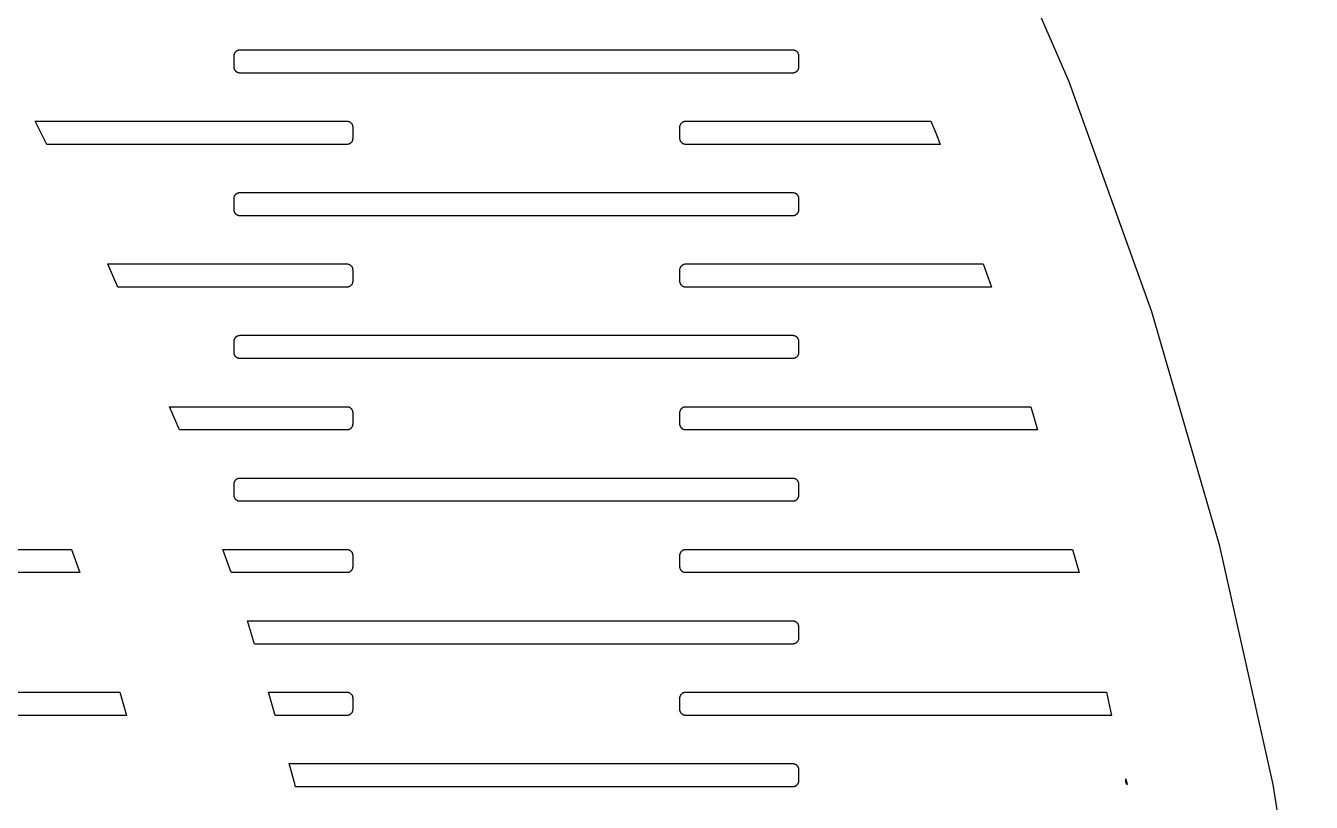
# Model space of a CAD drawing. Header units: metres. Extents: x -218 to 218, y -218 to 218.
# Drawn here: x 144 to 216.1, y 39.8 to 83.3 of the extents above; entities that cross this region are included whole.
import ezdxf

# ---------------------------------------------------------------- set-up
doc = ezdxf.new("R2010")
doc.units = ezdxf.units.M

msp = doc.modelspace()

# ---------------------------------------------------------------- linework, layer by layer
for p, q in [((202.503, 80.1765), (197.069, 92.7335)), ((155.678, 81.6732), (155.68, 81.6935)), ((155.678, 81.6528), (155.678, 81.6732)), ((155.678, 81.0028), (155.678, 81.6528)), ((155.68, 81.6935), (155.684, 81.7137)), ((155.684, 81.7137), (155.688, 81.7336)), ((155.688, 81.7336), (155.694, 81.7532)), ((155.694, 81.7532), (155.701, 81.7724)), ((155.701, 81.7724), (155.709, 81.7912)), ((155.709, 81.7912), (155.718, 81.8094)), ((155.718, 81.8094), (155.728, 81.8269)), ((155.728, 81.8269), (155.74, 81.8438)), ((155.74, 81.8438), (155.752, 81.86)), ((155.752, 81.86), (155.766, 81.8753)), ((155.766, 81.8753), (155.78, 81.8897)), ((155.78, 81.8897), (155.796, 81.9032)), ((155.796, 81.9032), (155.812, 81.9157)), ((155.812, 81.9157), (155.829, 81.9272)), ((155.829, 81.9272), (155.846, 81.9376)), ((155.846, 81.9376), (155.864, 81.9469)), ((155.864, 81.9469), (155.883, 81.955)), ((155.883, 81.955), (155.902, 81.9619)), ((155.902, 81.9619), (155.922, 81.9676)), ((155.922, 81.9676), (155.942, 81.972)), ((155.942, 81.972), (155.962, 81.9752)), ((155.962, 81.9752), (155.982, 81.9772)), ((155.982, 81.9772), (156.003, 81.9778)), ((156.003, 81.9778), (187.003, 81.9778)), ((187.003, 81.9778), (187.023, 81.9772)), ((187.023, 81.9772), (187.044, 81.9752)), ((187.044, 81.9752), (187.064, 81.972)), ((187.064, 81.972), (187.084, 81.9676)), ((187.084, 81.9676), (187.103, 81.9619)), ((187.103, 81.9619), (187.122, 81.955)), ((187.122, 81.955), (187.141, 81.9469)), ((187.141, 81.9469), (187.159, 81.9376)), ((187.159, 81.9376), (187.177, 81.9272)), ((187.177, 81.9272), (187.194, 81.9157)), ((187.194, 81.9157), (187.21, 81.9032)), ((187.21, 81.9032), (187.225, 81.8897)), ((187.225, 81.8897), (187.24, 81.8753)), ((187.24, 81.8753), (187.253, 81.86)), ((187.253, 81.86), (187.266, 81.8438)), ((187.266, 81.8438), (187.277, 81.8269)), ((187.277, 81.8269), (187.288, 81.8094)), ((187.288, 81.8094), (187.297, 81.7912)), ((187.297, 81.7912), (187.305, 81.7724)), ((187.305, 81.7724), (187.312, 81.7532)), ((187.312, 81.7532), (187.318, 81.7336)), ((187.318, 81.7336), (187.322, 81.7137)), ((187.322, 81.7137), (187.325, 81.6935)), ((187.325, 81.6935), (187.327, 81.6732)), ((187.327, 81.6732), (187.328, 81.6528)), ((187.328, 81.6528), (187.328, 81.0028)), ((155.678, 80.9824), (155.678, 81.0028)), ((155.68, 80.9621), (155.678, 80.9824)), ((155.684, 80.9419), (155.68, 80.9621)), ((155.688, 80.922), (155.684, 80.9419)), ((155.694, 80.9024), (155.688, 80.922)), ((155.701, 80.8831), (155.694, 80.9024)), ((155.709, 80.8644), (155.701, 80.8831)), ((155.718, 80.8462), (155.709, 80.8644)), ((155.728, 80.8287), (155.718, 80.8462)), ((155.74, 80.8118), (155.728, 80.8287)), ((155.752, 80.7956), (155.74, 80.8118)), ((155.766, 80.7803), (155.752, 80.7956)), ((155.78, 80.7659), (155.766, 80.7803)), ((155.796, 80.7524), (155.78, 80.7659)), ((155.812, 80.7399), (155.796, 80.7524)), ((155.829, 80.7284), (155.812, 80.7399)), ((187.194, 80.7399), (187.177, 80.7284)), ((187.21, 80.7524), (187.194, 80.7399)), ((187.225, 80.7659), (187.21, 80.7524)), ((187.24, 80.7803), (187.225, 80.7659)), ((187.253, 80.7956), (187.24, 80.7803)), ((187.266, 80.8118), (187.253, 80.7956)), ((187.277, 80.8287), (187.266, 80.8118)), ((187.288, 80.8462), (187.277, 80.8287)), ((187.297, 80.8644), (187.288, 80.8462)), ((187.305, 80.8831), (187.297, 80.8644)), ((187.312, 80.9024), (187.305, 80.8831)), ((187.318, 80.922), (187.312, 80.9024)), ((187.322, 80.9419), (187.318, 80.922)), ((187.325, 80.9621), (187.322, 80.9419)), ((187.327, 80.9824), (187.325, 80.9621)), ((187.328, 81.0028), (187.327, 80.9824)), ((155.846, 80.718), (155.829, 80.7284)), ((155.864, 80.7087), (155.846, 80.718)), ((155.883, 80.7006), (155.864, 80.7087)), ((155.902, 80.6937), (155.883, 80.7006)), ((155.922, 80.688), (155.902, 80.6937)), ((155.942, 80.6835), (155.922, 80.688)), ((155.962, 80.6804), (155.942, 80.6835)), ((155.982, 80.6784), (155.962, 80.6804)), ((156.003, 80.6778), (155.982, 80.6784)), ((187.003, 80.6778), (156.003, 80.6778)), ((187.023, 80.6784), (187.003, 80.6778)), ((187.044, 80.6804), (187.023, 80.6784)), ((187.064, 80.6835), (187.044, 80.6804)), ((187.084, 80.688), (187.064, 80.6835)), ((187.103, 80.6937), (187.084, 80.688)), ((187.122, 80.7006), (187.103, 80.6937)), ((187.141, 80.7087), (187.122, 80.7006)), ((187.159, 80.718), (187.141, 80.7087)), ((187.177, 80.7284), (187.159, 80.718)), ((207.137, 67.303), (202.503, 80.1765)), ((145.179, 76.6778), (144.517, 77.9778)), ((144.517, 77.9778), (162.003, 77.9778)), ((162.003, 77.9778), (162.023, 77.9772)), ((162.023, 77.9772), (162.044, 77.9752)), ((162.044, 77.9752), (162.064, 77.972)), ((162.064, 77.972), (162.084, 77.9676)), ((162.084, 77.9676), (162.103, 77.9619)), ((162.103, 77.9619), (162.122, 77.955)), ((162.122, 77.955), (162.141, 77.9469)), ((162.141, 77.9469), (162.159, 77.9376)), ((162.159, 77.9376), (162.177, 77.9272)), ((162.177, 77.9272), (162.194, 77.9157)), ((162.194, 77.9157), (162.21, 77.9032)), ((162.21, 77.9032), (162.225, 77.8897)), ((162.225, 77.8897), (162.24, 77.8753)), ((162.24, 77.8753), (162.253, 77.86)), ((162.253, 77.86), (162.266, 77.8438)), ((180.74, 77.8438), (180.752, 77.86)), ((180.752, 77.86), (180.766, 77.8753)), ((180.766, 77.8753), (180.78, 77.8897)), ((180.78, 77.8897), (180.796, 77.9032)), ((180.796, 77.9032), (180.812, 77.9157)), ((180.812, 77.9157), (180.829, 77.9272)), ((180.829, 77.9272), (180.846, 77.9376)), ((180.846, 77.9376), (180.864, 77.9469)), ((180.864, 77.9469), (180.883, 77.955)), ((180.883, 77.955), (180.902, 77.9619)), ((180.902, 77.9619), (180.922, 77.9676)), ((180.922, 77.9676), (180.942, 77.972)), ((180.942, 77.972), (180.962, 77.9752)), ((180.962, 77.9752), (180.982, 77.9772)), ((180.982, 77.9772), (181.003, 77.9778)), ((181.003, 77.9778), (194.742, 77.9778)), ((194.742, 77.9778), (195.064, 77.2315)), ((162.266, 77.8438), (162.277, 77.8269)), ((162.277, 77.8269), (162.288, 77.8094)), ((162.288, 77.8094), (162.297, 77.7912)), ((162.297, 77.7912), (162.305, 77.7724)), ((162.305, 77.7724), (162.312, 77.7532)), ((162.312, 77.7532), (162.318, 77.7336)), ((162.318, 77.7336), (162.322, 77.7137)), ((162.322, 77.7137), (162.325, 77.6935)), ((162.325, 77.6935), (162.327, 77.6732)), ((162.327, 77.6732), (162.328, 77.6528)), ((162.328, 77.6528), (162.328, 77.0028)), ((180.678, 77.6732), (180.68, 77.6935)), ((180.678, 77.6528), (180.678, 77.6732)), ((180.678, 77.0028), (180.678, 77.6528)), ((180.68, 77.6935), (180.684, 77.7137)), ((180.684, 77.7137), (180.688, 77.7336)), ((180.688, 77.7336), (180.694, 77.7532)), ((180.694, 77.7532), (180.701, 77.7724)), ((180.701, 77.7724), (180.709, 77.7912)), ((180.709, 77.7912), (180.718, 77.8094)), ((180.718, 77.8094), (180.728, 77.8269)), ((180.728, 77.8269), (180.74, 77.8438)), ((195.064, 77.2315), (195.264, 76.6778)), ((162.003, 76.6778), (145.179, 76.6778)), ((162.023, 76.6784), (162.003, 76.6778)), ((162.044, 76.6804), (162.023, 76.6784)), ((162.064, 76.6835), (162.044, 76.6804)), ((162.084, 76.688), (162.064, 76.6835)), ((162.103, 76.6937), (162.084, 76.688)), ((162.122, 76.7006), (162.103, 76.6937)), ((162.141, 76.7087), (162.122, 76.7006)), ((162.159, 76.718), (162.141, 76.7087)), ((162.177, 76.7284), (162.159, 76.718)), ((162.194, 76.7399), (162.177, 76.7284)), ((162.21, 76.7524), (162.194, 76.7399)), ((162.225, 76.7659), (162.21, 76.7524)), ((162.24, 76.7803), (162.225, 76.7659)), ((162.253, 76.7956), (162.24, 76.7803)), ((162.266, 76.8118), (162.253, 76.7956)), ((162.277, 76.8287), (162.266, 76.8118)), ((162.288, 76.8462), (162.277, 76.8287)), ((162.297, 76.8644), (162.288, 76.8462)), ((162.305, 76.8831), (162.297, 76.8644)), ((162.312, 76.9024), (162.305, 76.8831)), ((162.318, 76.922), (162.312, 76.9024)), ((162.322, 76.9419), (162.318, 76.922)), ((162.325, 76.9621), (162.322, 76.9419)), ((162.327, 76.9824), (162.325, 76.9621)), ((162.328, 77.0028), (162.327, 76.9824)), ((180.678, 76.9824), (180.678, 77.0028)), ((180.68, 76.9621), (180.678, 76.9824)), ((180.684, 76.9419), (180.68, 76.9621)), ((180.688, 76.922), (180.684, 76.9419)), ((180.694, 76.9024), (180.688, 76.922)), ((180.701, 76.8831), (180.694, 76.9024)), ((180.709, 76.8644), (180.701, 76.8831)), ((180.718, 76.8462), (180.709, 76.8644)), ((180.728, 76.8287), (180.718, 76.8462)), ((180.74, 76.8118), (180.728, 76.8287)), ((180.752, 76.7956), (180.74, 76.8118)), ((180.766, 76.7803), (180.752, 76.7956)), ((180.78, 76.7659), (180.766, 76.7803)), ((180.796, 76.7524), (180.78, 76.7659)), ((180.812, 76.7399), (180.796, 76.7524)), ((180.829, 76.7284), (180.812, 76.7399)), ((180.846, 76.718), (180.829, 76.7284)), ((180.864, 76.7087), (180.846, 76.718)), ((180.883, 76.7006), (180.864, 76.7087)), ((180.902, 76.6937), (180.883, 76.7006)), ((180.922, 76.688), (180.902, 76.6937)), ((180.942, 76.6835), (180.922, 76.688)), ((180.962, 76.6804), (180.942, 76.6835)), ((180.982, 76.6784), (180.962, 76.6804)), ((181.003, 76.6778), (180.982, 76.6784)), ((195.264, 76.6778), (181.003, 76.6778)), ((155.678, 73.6732), (155.68, 73.6935)), ((155.678, 73.6528), (155.678, 73.6732)), ((155.678, 73.0028), (155.678, 73.6528)), ((155.68, 73.6935), (155.684, 73.7137)), ((155.684, 73.7137), (155.688, 73.7336)), ((155.688, 73.7336), (155.694, 73.7532)), ((155.694, 73.7532), (155.701, 73.7724)), ((155.701, 73.7724), (155.709, 73.7912)), ((155.709, 73.7912), (155.718, 73.8094)), ((155.718, 73.8094), (155.728, 73.8269)), ((155.728, 73.8269), (155.74, 73.8438)), ((155.74, 73.8438), (155.752, 73.86)), ((155.752, 73.86), (155.766, 73.8753)), ((155.766, 73.8753), (155.78, 73.8897)), ((155.78, 73.8897), (155.796, 73.9032)), ((155.796, 73.9032), (155.812, 73.9157)), ((155.812, 73.9157), (155.829, 73.9272)), ((155.829, 73.9272), (155.846, 73.9376)), ((155.846, 73.9376), (155.864, 73.9469)), ((155.864, 73.9469), (155.883, 73.955)), ((155.883, 73.955), (155.902, 73.9619)), ((155.902, 73.9619), (155.922, 73.9676)), ((155.922, 73.9676), (155.942, 73.972)), ((155.942, 73.972), (155.962, 73.9752)), ((155.962, 73.9752), (155.982, 73.9772)), ((155.982, 73.9772), (156.003, 73.9778)), ((156.003, 73.9778), (187.003, 73.9778)), ((187.003, 73.9778), (187.023, 73.9772)), ((187.023, 73.9772), (187.044, 73.9752)), ((187.044, 73.9752), (187.064, 73.972)), ((187.064, 73.972), (187.084, 73.9676)), ((187.084, 73.9676), (187.103, 73.9619)), ((187.103, 73.9619), (187.122, 73.955)), ((187.122, 73.955), (187.141, 73.9469)), ((187.141, 73.9469), (187.159, 73.9376)), ((187.159, 73.9376), (187.177, 73.9272)), ((187.177, 73.9272), (187.194, 73.9157)), ((187.194, 73.9157), (187.21, 73.9032)), ((187.21, 73.9032), (187.225, 73.8897)), ((187.225, 73.8897), (187.24, 73.8753)), ((187.24, 73.8753), (187.253, 73.86)), ((187.253, 73.86), (187.266, 73.8438)), ((187.266, 73.8438), (187.277, 73.8269)), ((187.277, 73.8269), (187.288, 73.8094)), ((187.288, 73.8094), (187.297, 73.7912)), ((187.297, 73.7912), (187.305, 73.7724)), ((187.305, 73.7724), (187.312, 73.7532)), ((187.312, 73.7532), (187.318, 73.7336)), ((187.318, 73.7336), (187.322, 73.7137)), ((187.322, 73.7137), (187.325, 73.6935)), ((187.325, 73.6935), (187.327, 73.6732)), ((187.327, 73.6732), (187.328, 73.6528)), ((187.328, 73.6528), (187.328, 73.0028)), ((155.678, 72.9824), (155.678, 73.0028)), ((155.68, 72.9621), (155.678, 72.9824)), ((155.684, 72.9419), (155.68, 72.9621)), ((155.688, 72.922), (155.684, 72.9419)), ((155.694, 72.9024), (155.688, 72.922)), ((155.701, 72.8831), (155.694, 72.9024)), ((155.709, 72.8644), (155.701, 72.8831)), ((155.718, 72.8462), (155.709, 72.8644)), ((155.728, 72.8287), (155.718, 72.8462)), ((155.74, 72.8118), (155.728, 72.8287)), ((155.752, 72.7956), (155.74, 72.8118)), ((187.266, 72.8118), (187.253, 72.7956)), ((187.277, 72.8287), (187.266, 72.8118)), ((187.288, 72.8462), (187.277, 72.8287)), ((187.297, 72.8644), (187.288, 72.8462)), ((187.305, 72.8831), (187.297, 72.8644)), ((187.312, 72.9024), (187.305, 72.8831)), ((187.318, 72.922), (187.312, 72.9024)), ((187.322, 72.9419), (187.318, 72.922)), ((187.325, 72.9621), (187.322, 72.9419)), ((187.327, 72.9824), (187.325, 72.9621)), ((187.328, 73.0028), (187.327, 72.9824)), ((155.766, 72.7803), (155.752, 72.7956)), ((155.78, 72.7659), (155.766, 72.7803)), ((155.796, 72.7524), (155.78, 72.7659)), ((155.812, 72.7399), (155.796, 72.7524)), ((155.829, 72.7284), (155.812, 72.7399)), ((155.846, 72.718), (155.829, 72.7284)), ((155.864, 72.7087), (155.846, 72.718)), ((155.883, 72.7006), (155.864, 72.7087)), ((155.902, 72.6937), (155.883, 72.7006)), ((155.922, 72.688), (155.902, 72.6937)), ((155.942, 72.6835), (155.922, 72.688)), ((155.962, 72.6804), (155.942, 72.6835)), ((155.982, 72.6784), (155.962, 72.6804)), ((156.003, 72.6778), (155.982, 72.6784)), ((187.003, 72.6778), (156.003, 72.6778)), ((187.023, 72.6784), (187.003, 72.6778)), ((187.044, 72.6804), (187.023, 72.6784)), ((187.064, 72.6835), (187.044, 72.6804)), ((187.084, 72.688), (187.064, 72.6835)), ((187.103, 72.6937), (187.084, 72.688)), ((187.122, 72.7006), (187.103, 72.6937)), ((187.141, 72.7087), (187.122, 72.7006)), ((187.159, 72.718), (187.141, 72.7087)), ((187.177, 72.7284), (187.159, 72.718)), ((187.194, 72.7399), (187.177, 72.7284)), ((187.21, 72.7524), (187.194, 72.7399)), ((187.225, 72.7659), (187.21, 72.7524)), ((187.24, 72.7803), (187.225, 72.7659)), ((187.253, 72.7956), (187.24, 72.7803)), ((148.616, 69.9333), (148.593, 69.9778)), ((148.593, 69.9778), (162.003, 69.9778)), ((149.159, 68.6778), (148.616, 69.9333)), ((162.003, 69.9778), (162.023, 69.9772)), ((162.023, 69.9772), (162.044, 69.9752)), ((162.044, 69.9752), (162.064, 69.972)), ((162.064, 69.972), (162.084, 69.9676)), ((162.084, 69.9676), (162.103, 69.9619)), ((162.103, 69.9619), (162.122, 69.955)), ((162.122, 69.955), (162.141, 69.9469)), ((162.141, 69.9469), (162.159, 69.9376)), ((162.159, 69.9376), (162.177, 69.9272)), ((162.177, 69.9272), (162.194, 69.9157)), ((180.812, 69.9157), (180.829, 69.9272)), ((180.829, 69.9272), (180.846, 69.9376)), ((180.846, 69.9376), (180.864, 69.9469)), ((180.864, 69.9469), (180.883, 69.955)), ((180.883, 69.955), (180.902, 69.9619)), ((180.902, 69.9619), (180.922, 69.9676)), ((180.922, 69.9676), (180.942, 69.972)), ((180.942, 69.972), (180.962, 69.9752)), ((180.962, 69.9752), (180.982, 69.9772)), ((180.982, 69.9772), (181.003, 69.9778)), ((181.003, 69.9778), (197.676, 69.9778)), ((197.676, 69.9778), (198.144, 68.6778)), ((162.194, 69.9157), (162.21, 69.9032)), ((162.21, 69.9032), (162.225, 69.8897)), ((162.225, 69.8897), (162.24, 69.8753)), ((162.24, 69.8753), (162.253, 69.86)), ((162.253, 69.86), (162.266, 69.8438)), ((162.266, 69.8438), (162.277, 69.8269)), ((162.277, 69.8269), (162.288, 69.8094)), ((162.288, 69.8094), (162.297, 69.7912)), ((162.297, 69.7912), (162.305, 69.7724)), ((162.305, 69.7724), (162.312, 69.7532)), ((162.312, 69.7532), (162.318, 69.7336)), ((162.318, 69.7336), (162.322, 69.7137)), ((162.322, 69.7137), (162.325, 69.6935)), ((162.325, 69.6935), (162.327, 69.6732)), ((162.327, 69.6732), (162.328, 69.6528)), ((162.328, 69.6528), (162.328, 69.0028)), ((180.678, 69.6732), (180.68, 69.6935)), ((180.678, 69.6528), (180.678, 69.6732)), ((180.678, 69.0028), (180.678, 69.6528)), ((180.68, 69.6935), (180.684, 69.7137)), ((180.684, 69.7137), (180.688, 69.7336)), ((180.688, 69.7336), (180.694, 69.7532)), ((180.694, 69.7532), (180.701, 69.7724)), ((180.701, 69.7724), (180.709, 69.7912)), ((180.709, 69.7912), (180.718, 69.8094)), ((180.718, 69.8094), (180.728, 69.8269)), ((180.728, 69.8269), (180.74, 69.8438)), ((180.74, 69.8438), (180.752, 69.86)), ((180.752, 69.86), (180.766, 69.8753)), ((180.766, 69.8753), (180.78, 69.8897)), ((180.78, 69.8897), (180.796, 69.9032)), ((180.796, 69.9032), (180.812, 69.9157)), ((162.003, 68.6778), (149.159, 68.6778)), ((162.023, 68.6784), (162.003, 68.6778)), ((162.044, 68.6804), (162.023, 68.6784)), ((162.064, 68.6835), (162.044, 68.6804)), ((162.084, 68.688), (162.064, 68.6835)), ((162.103, 68.6937), (162.084, 68.688)), ((162.122, 68.7006), (162.103, 68.6937)), ((162.141, 68.7087), (162.122, 68.7006)), ((162.159, 68.718), (162.141, 68.7087)), ((162.177, 68.7284), (162.159, 68.718)), ((162.194, 68.7399), (162.177, 68.7284)), ((162.21, 68.7524), (162.194, 68.7399)), ((162.225, 68.7659), (162.21, 68.7524)), ((162.24, 68.7803), (162.225, 68.7659)), ((162.253, 68.7956), (162.24, 68.7803)), ((162.266, 68.8118), (162.253, 68.7956)), ((162.277, 68.8287), (162.266, 68.8118)), ((162.288, 68.8462), (162.277, 68.8287)), ((162.297, 68.8644), (162.288, 68.8462)), ((162.305, 68.8831), (162.297, 68.8644)), ((162.312, 68.9024), (162.305, 68.8831)), ((162.318, 68.922), (162.312, 68.9024)), ((162.322, 68.9419), (162.318, 68.922)), ((162.325, 68.9621), (162.322, 68.9419)), ((162.327, 68.9824), (162.325, 68.9621)), ((162.328, 69.0028), (162.327, 68.9824)), ((180.678, 68.9824), (180.678, 69.0028)), ((180.68, 68.9621), (180.678, 68.9824)), ((180.684, 68.9419), (180.68, 68.9621)), ((180.688, 68.922), (180.684, 68.9419)), ((180.694, 68.9024), (180.688, 68.922)), ((180.701, 68.8831), (180.694, 68.9024)), ((180.709, 68.8644), (180.701, 68.8831)), ((180.718, 68.8462), (180.709, 68.8644)), ((180.728, 68.8287), (180.718, 68.8462)), ((180.74, 68.8118), (180.728, 68.8287)), ((180.752, 68.7956), (180.74, 68.8118)), ((180.766, 68.7803), (180.752, 68.7956)), ((180.78, 68.7659), (180.766, 68.7803)), ((180.796, 68.7524), (180.78, 68.7659)), ((180.812, 68.7399), (180.796, 68.7524)), ((180.829, 68.7284), (180.812, 68.7399)), ((180.846, 68.718), (180.829, 68.7284)), ((180.864, 68.7087), (180.846, 68.718)), ((180.883, 68.7006), (180.864, 68.7087)), ((180.902, 68.6937), (180.883, 68.7006)), ((180.922, 68.688), (180.902, 68.6937)), ((180.942, 68.6835), (180.922, 68.688)), ((180.962, 68.6804), (180.942, 68.6835)), ((180.982, 68.6784), (180.962, 68.6804)), ((181.003, 68.6778), (180.982, 68.6784)), ((198.144, 68.6778), (181.003, 68.6778)), ((210.955, 54.164), (207.137, 67.303)), ((155.678, 65.6732), (155.68, 65.6935)), ((155.678, 65.6528), (155.678, 65.6732)), ((155.678, 65.0028), (155.678, 65.6528)), ((155.68, 65.6935), (155.684, 65.7137)), ((155.684, 65.7137), (155.688, 65.7336)), ((155.688, 65.7336), (155.694, 65.7532)), ((155.694, 65.7532), (155.701, 65.7724)), ((155.701, 65.7724), (155.709, 65.7912)), ((155.709, 65.7912), (155.718, 65.8094)), ((155.718, 65.8094), (155.728, 65.8269)), ((155.728, 65.8269), (155.74, 65.8438)), ((155.74, 65.8438), (155.752, 65.86)), ((155.752, 65.86), (155.766, 65.8753)), ((155.766, 65.8753), (155.78, 65.8897)), ((155.78, 65.8897), (155.796, 65.9032)), ((155.796, 65.9032), (155.812, 65.9157)), ((155.812, 65.9157), (155.829, 65.9272)), ((155.829, 65.9272), (155.846, 65.9376)), ((155.846, 65.9376), (155.864, 65.9469)), ((155.864, 65.9469), (155.883, 65.955)), ((155.883, 65.955), (155.902, 65.9619)), ((155.902, 65.9619), (155.922, 65.9676)), ((155.922, 65.9676), (155.942, 65.972)), ((155.942, 65.972), (155.962, 65.9752)), ((155.962, 65.9752), (155.982, 65.9772)), ((155.982, 65.9772), (156.003, 65.9778)), ((156.003, 65.9778), (187.003, 65.9778)), ((187.003, 65.9778), (187.023, 65.9772)), ((187.023, 65.9772), (187.044, 65.9752)), ((187.044, 65.9752), (187.064, 65.972)), ((187.064, 65.972), (187.084, 65.9676)), ((187.084, 65.9676), (187.103, 65.9619)), ((187.103, 65.9619), (187.122, 65.955)), ((187.122, 65.955), (187.141, 65.9469)), ((187.141, 65.9469), (187.159, 65.9376)), ((187.159, 65.9376), (187.177, 65.9272)), ((187.177, 65.9272), (187.194, 65.9157)), ((187.194, 65.9157), (187.21, 65.9032)), ((187.21, 65.9032), (187.225, 65.8897)), ((187.225, 65.8897), (187.24, 65.8753)), ((187.24, 65.8753), (187.253, 65.86)), ((187.253, 65.86), (187.266, 65.8438)), ((187.266, 65.8438), (187.277, 65.8269)), ((187.277, 65.8269), (187.288, 65.8094)), ((187.288, 65.8094), (187.297, 65.7912)), ((187.297, 65.7912), (187.305, 65.7724)), ((187.305, 65.7724), (187.312, 65.7532)), ((187.312, 65.7532), (187.318, 65.7336)), ((187.318, 65.7336), (187.322, 65.7137)), ((187.322, 65.7137), (187.325, 65.6935)), ((187.325, 65.6935), (187.327, 65.6732)), ((187.327, 65.6732), (187.328, 65.6528)), ((187.328, 65.6528), (187.328, 65.0028)), ((155.678, 64.9824), (155.678, 65.0028)), ((155.68, 64.9621), (155.678, 64.9824)), ((155.684, 64.9419), (155.68, 64.9621)), ((155.688, 64.922), (155.684, 64.9419)), ((155.694, 64.9024), (155.688, 64.922)), ((155.701, 64.8831), (155.694, 64.9024)), ((155.709, 64.8644), (155.701, 64.8831)), ((187.305, 64.8831), (187.297, 64.8644)), ((187.312, 64.9024), (187.305, 64.8831)), ((187.318, 64.922), (187.312, 64.9024)), ((187.322, 64.9419), (187.318, 64.922)), ((187.325, 64.9621), (187.322, 64.9419)), ((187.327, 64.9824), (187.325, 64.9621)), ((187.328, 65.0028), (187.327, 64.9824)), ((155.718, 64.8462), (155.709, 64.8644)), ((155.728, 64.8287), (155.718, 64.8462)), ((155.74, 64.8118), (155.728, 64.8287)), ((155.752, 64.7956), (155.74, 64.8118)), ((155.766, 64.7803), (155.752, 64.7956)), ((155.78, 64.7659), (155.766, 64.7803)), ((155.796, 64.7524), (155.78, 64.7659)), ((155.812, 64.7399), (155.796, 64.7524)), ((155.829, 64.7284), (155.812, 64.7399)), ((155.846, 64.718), (155.829, 64.7284)), ((155.864, 64.7087), (155.846, 64.718)), ((155.883, 64.7006), (155.864, 64.7087)), ((155.902, 64.6937), (155.883, 64.7006)), ((155.922, 64.688), (155.902, 64.6937)), ((155.942, 64.6835), (155.922, 64.688)), ((155.962, 64.6804), (155.942, 64.6835)), ((155.982, 64.6784), (155.962, 64.6804)), ((156.003, 64.6778), (155.982, 64.6784)), ((187.003, 64.6778), (156.003, 64.6778)), ((187.023, 64.6784), (187.003, 64.6778)), ((187.044, 64.6804), (187.023, 64.6784)), ((187.064, 64.6835), (187.044, 64.6804)), ((187.084, 64.688), (187.064, 64.6835)), ((187.103, 64.6937), (187.084, 64.688)), ((187.122, 64.7006), (187.103, 64.6937)), ((187.141, 64.7087), (187.122, 64.7006)), ((187.159, 64.718), (187.141, 64.7087)), ((187.177, 64.7284), (187.159, 64.718)), ((187.194, 64.7399), (187.177, 64.7284)), ((187.21, 64.7524), (187.194, 64.7399)), ((187.225, 64.7659), (187.21, 64.7524)), ((187.24, 64.7803), (187.225, 64.7659)), ((187.253, 64.7956), (187.24, 64.7803)), ((187.266, 64.8118), (187.253, 64.7956)), ((187.277, 64.8287), (187.266, 64.8118)), ((187.288, 64.8462), (187.277, 64.8287)), ((187.297, 64.8644), (187.288, 64.8462)), ((152.621, 60.6778), (152.059, 61.9778)), ((152.059, 61.9778), (162.003, 61.9778)), ((162.003, 61.9778), (162.023, 61.9772)), ((162.023, 61.9772), (162.044, 61.9752)), ((162.044, 61.9752), (162.064, 61.972)), ((162.064, 61.972), (162.084, 61.9676)), ((162.084, 61.9676), (162.103, 61.9619)), ((162.103, 61.9619), (162.122, 61.955)), ((162.122, 61.955), (162.141, 61.9469)), ((162.141, 61.9469), (162.159, 61.9376)), ((162.159, 61.9376), (162.177, 61.9272)), ((162.177, 61.9272), (162.194, 61.9157)), ((162.194, 61.9157), (162.21, 61.9032)), ((162.21, 61.9032), (162.225, 61.8897)), ((162.225, 61.8897), (162.24, 61.8753)), ((162.24, 61.8753), (162.253, 61.86)), ((162.253, 61.86), (162.266, 61.8438)), ((162.266, 61.8438), (162.277, 61.8269)), ((162.277, 61.8269), (162.288, 61.8094)), ((162.288, 61.8094), (162.297, 61.7912)), ((162.297, 61.7912), (162.305, 61.7724)), ((162.305, 61.7724), (162.312, 61.7532)), ((162.312, 61.7532), (162.318, 61.7336)), ((162.318, 61.7336), (162.322, 61.7137)), ((162.322, 61.7137), (162.325, 61.6935)), ((162.325, 61.6935), (162.327, 61.6732)), ((162.327, 61.6732), (162.328, 61.6528)), ((162.328, 61.6528), (162.328, 61.0028)), ((180.678, 61.6732), (180.68, 61.6935)), ((180.678, 61.6528), (180.678, 61.6732)), ((180.678, 61.0028), (180.678, 61.6528)), ((180.68, 61.6935), (180.684, 61.7137)), ((180.684, 61.7137), (180.688, 61.7336)), ((180.688, 61.7336), (180.694, 61.7532)), ((180.694, 61.7532), (180.701, 61.7724)), ((180.701, 61.7724), (180.709, 61.7912)), ((180.709, 61.7912), (180.718, 61.8094)), ((180.718, 61.8094), (180.728, 61.8269)), ((180.728, 61.8269), (180.74, 61.8438)), ((180.74, 61.8438), (180.752, 61.86)), ((180.752, 61.86), (180.766, 61.8753)), ((180.766, 61.8753), (180.78, 61.8897)), ((180.78, 61.8897), (180.796, 61.9032)), ((180.796, 61.9032), (180.812, 61.9157)), ((180.812, 61.9157), (180.829, 61.9272)), ((180.829, 61.9272), (180.846, 61.9376)), ((180.846, 61.9376), (180.864, 61.9469)), ((180.864, 61.9469), (180.883, 61.955)), ((180.883, 61.955), (180.902, 61.9619)), ((180.902, 61.9619), (180.922, 61.9676)), ((180.922, 61.9676), (180.942, 61.972)), ((180.942, 61.972), (180.962, 61.9752)), ((180.962, 61.9752), (180.982, 61.9772)), ((180.982, 61.9772), (181.003, 61.9778)), ((181.003, 61.9778), (200.358, 61.9778)), ((200.358, 61.9778), (200.736, 60.6778)), ((162.003, 60.6778), (152.621, 60.6778)), ((162.023, 60.6784), (162.003, 60.6778)), ((162.044, 60.6804), (162.023, 60.6784)), ((162.064, 60.6835), (162.044, 60.6804)), ((162.084, 60.688), (162.064, 60.6835)), ((162.103, 60.6937), (162.084, 60.688)), ((162.122, 60.7006), (162.103, 60.6937)), ((162.141, 60.7087), (162.122, 60.7006)), ((162.159, 60.718), (162.141, 60.7087)), ((162.177, 60.7284), (162.159, 60.718)), ((162.194, 60.7399), (162.177, 60.7284)), ((162.21, 60.7524), (162.194, 60.7399)), ((162.225, 60.7659), (162.21, 60.7524)), ((162.24, 60.7803), (162.225, 60.7659)), ((162.253, 60.7956), (162.24, 60.7803)), ((162.266, 60.8118), (162.253, 60.7956)), ((162.277, 60.8286), (162.266, 60.8118)), ((162.288, 60.8462), (162.277, 60.8286)), ((162.297, 60.8644), (162.288, 60.8462)), ((162.305, 60.8831), (162.297, 60.8644)), ((162.312, 60.9024), (162.305, 60.8831)), ((162.318, 60.922), (162.312, 60.9024)), ((162.322, 60.9419), (162.318, 60.922)), ((162.325, 60.9621), (162.322, 60.9419)), ((162.327, 60.9824), (162.325, 60.9621)), ((162.328, 61.0028), (162.327, 60.9824)), ((180.678, 60.9824), (180.678, 61.0028)), ((180.68, 60.9621), (180.678, 60.9824)), ((180.684, 60.9419), (180.68, 60.9621)), ((180.688, 60.922), (180.684, 60.9419)), ((180.694, 60.9024), (180.688, 60.922)), ((180.701, 60.8831), (180.694, 60.9024)), ((180.709, 60.8644), (180.701, 60.8831)), ((180.718, 60.8462), (180.709, 60.8644)), ((180.728, 60.8286), (180.718, 60.8462)), ((180.74, 60.8118), (180.728, 60.8286)), ((180.752, 60.7956), (180.74, 60.8118)), ((180.766, 60.7803), (180.752, 60.7956)), ((180.78, 60.7659), (180.766, 60.7803)), ((180.796, 60.7524), (180.78, 60.7659)), ((180.812, 60.7399), (180.796, 60.7524)), ((180.829, 60.7284), (180.812, 60.7399)), ((180.846, 60.718), (180.829, 60.7284)), ((180.864, 60.7087), (180.846, 60.718)), ((180.883, 60.7006), (180.864, 60.7087)), ((180.902, 60.6937), (180.883, 60.7006)), ((180.922, 60.688), (180.902, 60.6937)), ((180.942, 60.6835), (180.922, 60.688)), ((180.962, 60.6804), (180.942, 60.6835)), ((180.982, 60.6784), (180.962, 60.6804)), ((181.003, 60.6778), (180.982, 60.6784)), ((200.736, 60.6778), (181.003, 60.6778)), ((155.678, 57.6732), (155.68, 57.6935)), ((155.678, 57.6528), (155.678, 57.6732)), ((155.68, 57.6935), (155.684, 57.7137)), ((155.684, 57.7137), (155.688, 57.7336)), ((155.688, 57.7336), (155.694, 57.7532)), ((155.694, 57.7532), (155.701, 57.7724)), ((155.701, 57.7724), (155.709, 57.7912)), ((155.709, 57.7912), (155.718, 57.8094)), ((155.718, 57.8094), (155.728, 57.8269)), ((155.728, 57.8269), (155.74, 57.8438)), ((155.74, 57.8438), (155.752, 57.86)), ((155.752, 57.86), (155.766, 57.8753)), ((155.766, 57.8753), (155.78, 57.8897)), ((155.78, 57.8897), (155.796, 57.9032)), ((155.796, 57.9032), (155.812, 57.9157)), ((155.812, 57.9157), (155.829, 57.9272)), ((155.829, 57.9272), (155.846, 57.9376)), ((155.846, 57.9376), (155.864, 57.9469)), ((155.864, 57.9469), (155.883, 57.955)), ((155.883, 57.955), (155.902, 57.9619)), ((155.902, 57.9619), (155.922, 57.9676)), ((155.922, 57.9676), (155.942, 57.972)), ((155.942, 57.972), (155.962, 57.9752)), ((155.962, 57.9752), (155.982, 57.9772)), ((155.982, 57.9772), (156.003, 57.9778)), ((156.003, 57.9778), (187.003, 57.9778)), ((187.003, 57.9778), (187.023, 57.9772)), ((187.023, 57.9772), (187.044, 57.9752)), ((187.044, 57.9752), (187.064, 57.972)), ((187.064, 57.972), (187.084, 57.9676)), ((187.084, 57.9676), (187.103, 57.9619)), ((187.103, 57.9619), (187.122, 57.955)), ((187.122, 57.955), (187.141, 57.9469)), ((187.141, 57.9469), (187.159, 57.9376)), ((187.159, 57.9376), (187.177, 57.9272)), ((187.177, 57.9272), (187.194, 57.9157)), ((187.194, 57.9157), (187.21, 57.9032)), ((187.21, 57.9032), (187.225, 57.8897)), ((187.225, 57.8897), (187.24, 57.8753)), ((187.24, 57.8753), (187.253, 57.86)), ((187.253, 57.86), (187.266, 57.8438)), ((187.266, 57.8438), (187.277, 57.8269)), ((187.277, 57.8269), (187.288, 57.8094)), ((187.288, 57.8094), (187.297, 57.7912)), ((187.297, 57.7912), (187.305, 57.7724)), ((187.305, 57.7724), (187.312, 57.7532)), ((187.312, 57.7532), (187.318, 57.7336)), ((187.318, 57.7336), (187.322, 57.7137)), ((187.322, 57.7137), (187.325, 57.6935)), ((187.325, 57.6935), (187.327, 57.6732)), ((187.327, 57.6732), (187.328, 57.6528)), ((155.678, 57.0028), (155.678, 57.6528)), ((155.678, 56.9824), (155.678, 57.0028)), ((155.68, 56.9621), (155.678, 56.9824)), ((155.684, 56.9419), (155.68, 56.9621)), ((187.325, 56.9621), (187.322, 56.9419)), ((187.327, 56.9824), (187.325, 56.9621)), ((187.328, 57.0028), (187.327, 56.9824)), ((187.328, 57.6528), (187.328, 57.0028)), ((155.688, 56.922), (155.684, 56.9419)), ((155.694, 56.9024), (155.688, 56.922)), ((155.701, 56.8831), (155.694, 56.9024)), ((155.709, 56.8644), (155.701, 56.8831)), ((155.718, 56.8462), (155.709, 56.8644)), ((155.728, 56.8286), (155.718, 56.8462)), ((155.74, 56.8118), (155.728, 56.8286)), ((155.752, 56.7956), (155.74, 56.8118)), ((155.766, 56.7803), (155.752, 56.7956)), ((155.78, 56.7659), (155.766, 56.7803)), ((155.796, 56.7524), (155.78, 56.7659)), ((155.812, 56.7399), (155.796, 56.7524)), ((155.829, 56.7284), (155.812, 56.7399)), ((155.846, 56.718), (155.829, 56.7284)), ((155.864, 56.7087), (155.846, 56.718)), ((155.883, 56.7006), (155.864, 56.7087)), ((155.902, 56.6937), (155.883, 56.7006)), ((155.922, 56.688), (155.902, 56.6937)), ((155.942, 56.6835), (155.922, 56.688)), ((155.962, 56.6804), (155.942, 56.6835)), ((155.982, 56.6784), (155.962, 56.6804)), ((156.003, 56.6778), (155.982, 56.6784)), ((187.003, 56.6778), (156.003, 56.6778)), ((187.023, 56.6784), (187.003, 56.6778)), ((187.044, 56.6804), (187.023, 56.6784)), ((187.064, 56.6835), (187.044, 56.6804)), ((187.084, 56.688), (187.064, 56.6835)), ((187.103, 56.6937), (187.084, 56.688)), ((187.122, 56.7006), (187.103, 56.6937)), ((187.141, 56.7087), (187.122, 56.7006)), ((187.159, 56.718), (187.141, 56.7087)), ((187.177, 56.7284), (187.159, 56.718)), ((187.194, 56.7399), (187.177, 56.7284)), ((187.21, 56.7524), (187.194, 56.7399)), ((187.225, 56.7659), (187.21, 56.7524)), ((187.24, 56.7803), (187.225, 56.7659)), ((187.253, 56.7956), (187.24, 56.7803)), ((187.266, 56.8118), (187.253, 56.7956)), ((187.277, 56.8286), (187.266, 56.8118)), ((187.288, 56.8462), (187.277, 56.8286)), ((187.297, 56.8644), (187.288, 56.8462)), ((187.305, 56.8831), (187.297, 56.8644)), ((187.312, 56.9024), (187.305, 56.8831)), ((187.318, 56.922), (187.312, 56.9024)), ((187.322, 56.9419), (187.318, 56.922)), ((213.939, 40.8111), (210.955, 54.164)), ((131.003, 53.9778), (146.55, 53.9778)), ((146.55, 53.9778), (147.018, 52.6778)), ((155.517, 52.6778), (155.049, 53.9778)), ((155.049, 53.9778), (162.003, 53.9778)), ((162.003, 53.9778), (162.023, 53.9772)), ((162.023, 53.9772), (162.044, 53.9752)), ((162.044, 53.9752), (162.064, 53.972)), ((162.064, 53.972), (162.084, 53.9676)), ((162.084, 53.9676), (162.103, 53.9619)), ((162.103, 53.9619), (162.122, 53.955)), ((162.122, 53.955), (162.141, 53.9469)), ((162.141, 53.9469), (162.159, 53.9376)), ((162.159, 53.9376), (162.177, 53.9272)), ((162.177, 53.9272), (162.194, 53.9157)), ((162.194, 53.9157), (162.21, 53.9032)), ((162.21, 53.9032), (162.225, 53.8897)), ((162.225, 53.8897), (162.24, 53.8753)), ((162.24, 53.8753), (162.253, 53.86)), ((162.253, 53.86), (162.266, 53.8438)), ((162.266, 53.8438), (162.277, 53.8269)), ((162.277, 53.8269), (162.288, 53.8094)), ((162.288, 53.8094), (162.297, 53.7912)), ((162.297, 53.7912), (162.305, 53.7724)), ((162.305, 53.7724), (162.312, 53.7532)), ((162.312, 53.7532), (162.318, 53.7336)), ((162.318, 53.7336), (162.322, 53.7137)), ((162.322, 53.7137), (162.325, 53.6935)), ((162.325, 53.6935), (162.327, 53.6732)), ((162.327, 53.6732), (162.328, 53.6528)), ((162.328, 53.6528), (162.328, 53.0028)), ((180.678, 53.6732), (180.68, 53.6935)), ((180.678, 53.6528), (180.678, 53.6732)), ((180.678, 53.0028), (180.678, 53.6528)), ((180.68, 53.6935), (180.684, 53.7137)), ((180.684, 53.7137), (180.688, 53.7336)), ((180.688, 53.7336), (180.694, 53.7532)), ((180.694, 53.7532), (180.701, 53.7724)), ((180.701, 53.7724), (180.709, 53.7912)), ((180.709, 53.7912), (180.718, 53.8094)), ((180.718, 53.8094), (180.728, 53.8269)), ((180.728, 53.8269), (180.74, 53.8438)), ((180.74, 53.8438), (180.752, 53.86)), ((180.752, 53.86), (180.766, 53.8753)), ((180.766, 53.8753), (180.78, 53.8897)), ((180.78, 53.8897), (180.796, 53.9032)), ((180.796, 53.9032), (180.812, 53.9157)), ((180.812, 53.9157), (180.829, 53.9272)), ((180.829, 53.9272), (180.846, 53.9376)), ((180.846, 53.9376), (180.864, 53.9469)), ((180.864, 53.9469), (180.883, 53.955)), ((180.883, 53.955), (180.902, 53.9619)), ((180.902, 53.9619), (180.922, 53.9676)), ((180.922, 53.9676), (180.942, 53.972)), ((180.942, 53.972), (180.962, 53.9752)), ((180.962, 53.9752), (180.982, 53.9772)), ((180.982, 53.9772), (181.003, 53.9778)), ((181.003, 53.9778), (202.682, 53.9778)), ((202.682, 53.9778), (203.06, 52.6778)), ((147.018, 52.6778), (131.003, 52.6778)), ((162.003, 52.6778), (155.517, 52.6778)), ((162.023, 52.6784), (162.003, 52.6778)), ((162.044, 52.6804), (162.023, 52.6784)), ((162.064, 52.6835), (162.044, 52.6804)), ((162.084, 52.688), (162.064, 52.6835)), ((162.103, 52.6937), (162.084, 52.688)), ((162.122, 52.7006), (162.103, 52.6937)), ((162.141, 52.7087), (162.122, 52.7006)), ((162.159, 52.718), (162.141, 52.7087)), ((162.177, 52.7284), (162.159, 52.718)), ((162.194, 52.7399), (162.177, 52.7284)), ((162.21, 52.7524), (162.194, 52.7399)), ((162.225, 52.7659), (162.21, 52.7524)), ((162.24, 52.7803), (162.225, 52.7659)), ((162.253, 52.7956), (162.24, 52.7803)), ((162.266, 52.8118), (162.253, 52.7956)), ((162.277, 52.8286), (162.266, 52.8118)), ((162.288, 52.8462), (162.277, 52.8286)), ((162.297, 52.8644), (162.288, 52.8462)), ((162.305, 52.8831), (162.297, 52.8644)), ((162.312, 52.9024), (162.305, 52.8831)), ((162.318, 52.922), (162.312, 52.9024)), ((162.322, 52.9419), (162.318, 52.922)), ((162.325, 52.9621), (162.322, 52.9419)), ((162.327, 52.9824), (162.325, 52.9621)), ((162.328, 53.0028), (162.327, 52.9824)), ((180.678, 52.9824), (180.678, 53.0028)), ((180.68, 52.9621), (180.678, 52.9824)), ((180.684, 52.9419), (180.68, 52.9621)), ((180.688, 52.922), (180.684, 52.9419)), ((180.694, 52.9024), (180.688, 52.922)), ((180.701, 52.8831), (180.694, 52.9024)), ((180.709, 52.8644), (180.701, 52.8831)), ((180.718, 52.8462), (180.709, 52.8644)), ((180.728, 52.8286), (180.718, 52.8462)), ((180.74, 52.8118), (180.728, 52.8286)), ((180.752, 52.7956), (180.74, 52.8118)), ((180.766, 52.7803), (180.752, 52.7956)), ((180.78, 52.7659), (180.766, 52.7803)), ((180.796, 52.7524), (180.78, 52.7659)), ((180.812, 52.7399), (180.796, 52.7524)), ((180.829, 52.7284), (180.812, 52.7399)), ((180.846, 52.718), (180.829, 52.7284)), ((180.864, 52.7087), (180.846, 52.718)), ((180.883, 52.7006), (180.864, 52.7087)), ((180.902, 52.6937), (180.883, 52.7006)), ((180.922, 52.688), (180.902, 52.6937)), ((180.942, 52.6835), (180.922, 52.688)), ((180.962, 52.6804), (180.942, 52.6835)), ((180.982, 52.6784), (180.962, 52.6804)), ((181.003, 52.6778), (180.982, 52.6784)), ((203.06, 52.6778), (181.003, 52.6778)), ((156.813, 48.6778), (156.435, 49.9778)), ((156.435, 49.9778), (187.003, 49.9778)), ((187.003, 49.9778), (187.023, 49.9772)), ((187.023, 49.9772), (187.044, 49.9752)), ((187.044, 49.9752), (187.064, 49.972)), ((187.064, 49.972), (187.084, 49.9676)), ((187.084, 49.9676), (187.103, 49.9619)), ((187.103, 49.9619), (187.122, 49.955)), ((187.122, 49.955), (187.141, 49.9469)), ((187.141, 49.9469), (187.159, 49.9376)), ((187.159, 49.9376), (187.177, 49.9272)), ((187.177, 49.9272), (187.194, 49.9157)), ((187.194, 49.9157), (187.21, 49.9032)), ((187.21, 49.9032), (187.225, 49.8897)), ((187.225, 49.8897), (187.24, 49.8753)), ((187.24, 49.8753), (187.253, 49.86)), ((187.253, 49.86), (187.266, 49.8438)), ((187.266, 49.8438), (187.277, 49.8269)), ((187.277, 49.8269), (187.288, 49.8094)), ((187.288, 49.8094), (187.297, 49.7912)), ((187.297, 49.7912), (187.305, 49.7724)), ((187.305, 49.7724), (187.312, 49.7532)), ((187.312, 49.7532), (187.318, 49.7336)), ((187.318, 49.7336), (187.322, 49.7137)), ((187.322, 49.7137), (187.325, 49.6935)), ((187.325, 49.6935), (187.327, 49.6732)), ((187.327, 49.6732), (187.328, 49.6528)), ((187.328, 49.6528), (187.328, 49.0028)), ((187.003, 48.6778), (156.813, 48.6778)), ((187.023, 48.6784), (187.003, 48.6778)), ((187.044, 48.6804), (187.023, 48.6784)), ((187.064, 48.6835), (187.044, 48.6804)), ((187.084, 48.688), (187.064, 48.6835)), ((187.103, 48.6937), (187.084, 48.688)), ((187.122, 48.7006), (187.103, 48.6937)), ((187.141, 48.7087), (187.122, 48.7006)), ((187.159, 48.718), (187.141, 48.7087)), ((187.177, 48.7284), (187.159, 48.718)), ((187.194, 48.7399), (187.177, 48.7284)), ((187.21, 48.7524), (187.194, 48.7399)), ((187.225, 48.7659), (187.21, 48.7524)), ((187.24, 48.7803), (187.225, 48.7659)), ((187.253, 48.7956), (187.24, 48.7803)), ((187.266, 48.8118), (187.253, 48.7956)), ((187.277, 48.8286), (187.266, 48.8118)), ((187.288, 48.8462), (187.277, 48.8286)), ((187.297, 48.8644), (187.288, 48.8462)), ((187.305, 48.8831), (187.297, 48.8644)), ((187.312, 48.9024), (187.305, 48.8831)), ((187.318, 48.922), (187.312, 48.9024)), ((187.322, 48.9419), (187.318, 48.922)), ((187.325, 48.9621), (187.322, 48.9419)), ((187.327, 48.9824), (187.325, 48.9621)), ((187.328, 49.0028), (187.327, 48.9824)), ((131.003, 45.9778), (149.27, 45.9778)), ((149.27, 45.9778), (149.648, 44.6778)), ((157.975, 44.6778), (157.597, 45.9778)), ((157.597, 45.9778), (162.003, 45.9778)), ((162.003, 45.9778), (162.023, 45.9772)), ((162.023, 45.9772), (162.044, 45.9752)), ((162.044, 45.9752), (162.064, 45.972)), ((162.064, 45.972), (162.084, 45.9676)), ((162.084, 45.9676), (162.103, 45.9619)), ((162.103, 45.9619), (162.122, 45.955)), ((162.122, 45.955), (162.141, 45.9469)), ((162.141, 45.9469), (162.159, 45.9376)), ((162.159, 45.9376), (162.177, 45.9272)), ((162.177, 45.9272), (162.194, 45.9157)), ((162.194, 45.9157), (162.21, 45.9032)), ((162.21, 45.9032), (162.225, 45.8897)), ((162.225, 45.8897), (162.24, 45.8753)), ((162.24, 45.8753), (162.253, 45.86)), ((162.253, 45.86), (162.266, 45.8438)), ((162.266, 45.8438), (162.277, 45.8269)), ((162.277, 45.8269), (162.288, 45.8094)), ((162.288, 45.8094), (162.297, 45.7912)), ((162.297, 45.7912), (162.305, 45.7724)), ((162.305, 45.7724), (162.312, 45.7532)), ((162.312, 45.7532), (162.318, 45.7336)), ((162.318, 45.7336), (162.322, 45.7137)), ((162.322, 45.7137), (162.325, 45.6935)), ((162.325, 45.6935), (162.327, 45.6732)), ((162.327, 45.6732), (162.328, 45.6528)), ((162.328, 45.6528), (162.328, 45.0028)), ((180.678, 45.6732), (180.68, 45.6935)), ((180.678, 45.6528), (180.678, 45.6732)), ((180.678, 45.0028), (180.678, 45.6528)), ((180.68, 45.6935), (180.684, 45.7137)), ((180.684, 45.7137), (180.688, 45.7336)), ((180.688, 45.7336), (180.694, 45.7532)), ((180.694, 45.7532), (180.701, 45.7724)), ((180.701, 45.7724), (180.709, 45.7912)), ((180.709, 45.7912), (180.718, 45.8094)), ((180.718, 45.8094), (180.728, 45.8269)), ((180.728, 45.8269), (180.74, 45.8438)), ((180.74, 45.8438), (180.752, 45.86)), ((180.752, 45.86), (180.766, 45.8753)), ((180.766, 45.8753), (180.78, 45.8897)), ((180.78, 45.8897), (180.796, 45.9032)), ((180.796, 45.9032), (180.812, 45.9157)), ((180.812, 45.9157), (180.829, 45.9272)), ((180.829, 45.9272), (180.846, 45.9376)), ((180.846, 45.9376), (180.864, 45.9469)), ((180.864, 45.9469), (180.883, 45.955)), ((180.883, 45.955), (180.902, 45.9619)), ((180.902, 45.9619), (180.922, 45.9676)), ((180.922, 45.9676), (180.942, 45.972)), ((180.942, 45.972), (180.962, 45.9752)), ((180.962, 45.9752), (180.982, 45.9772)), ((180.982, 45.9772), (181.003, 45.9778)), ((181.003, 45.9778), (204.591, 45.9778)), ((204.591, 45.9778), (204.882, 44.6778)), ((162.122, 44.7006), (162.103, 44.6937)), ((162.141, 44.7087), (162.122, 44.7006)), ((162.159, 44.718), (162.141, 44.7087)), ((162.177, 44.7284), (162.159, 44.718)), ((162.194, 44.7399), (162.177, 44.7284)), ((162.21, 44.7524), (162.194, 44.7399)), ((162.225, 44.7659), (162.21, 44.7524)), ((162.24, 44.7803), (162.225, 44.7659)), ((162.253, 44.7956), (162.24, 44.7803)), ((162.266, 44.8118), (162.253, 44.7956)), ((162.277, 44.8286), (162.266, 44.8118)), ((162.288, 44.8462), (162.277, 44.8286)), ((162.297, 44.8644), (162.288, 44.8462)), ((162.305, 44.8831), (162.297, 44.8644)), ((162.312, 44.9024), (162.305, 44.8831)), ((162.318, 44.922), (162.312, 44.9024)), ((162.322, 44.9419), (162.318, 44.922)), ((162.325, 44.9621), (162.322, 44.9419)), ((162.327, 44.9824), (162.325, 44.9621)), ((162.328, 45.0028), (162.327, 44.9824)), ((180.678, 44.9824), (180.678, 45.0028)), ((180.68, 44.9621), (180.678, 44.9824)), ((180.684, 44.9419), (180.68, 44.9621)), ((180.688, 44.922), (180.684, 44.9419)), ((180.694, 44.9024), (180.688, 44.922)), ((180.701, 44.8831), (180.694, 44.9024)), ((180.709, 44.8644), (180.701, 44.8831)), ((180.718, 44.8462), (180.709, 44.8644)), ((180.728, 44.8286), (180.718, 44.8462)), ((180.74, 44.8118), (180.728, 44.8286)), ((180.752, 44.7956), (180.74, 44.8118)), ((180.766, 44.7803), (180.752, 44.7956)), ((180.78, 44.7659), (180.766, 44.7803)), ((180.796, 44.7524), (180.78, 44.7659)), ((180.812, 44.7399), (180.796, 44.7524)), ((180.829, 44.7284), (180.812, 44.7399)), ((180.846, 44.718), (180.829, 44.7284)), ((180.864, 44.7087), (180.846, 44.718)), ((180.883, 44.7006), (180.864, 44.7087)), ((180.902, 44.6937), (180.883, 44.7006)), ((149.648, 44.6778), (131.003, 44.6778)), ((162.003, 44.6778), (157.975, 44.6778)), ((162.023, 44.6784), (162.003, 44.6778)), ((162.044, 44.6804), (162.023, 44.6784)), ((162.064, 44.6835), (162.044, 44.6804)), ((162.084, 44.688), (162.064, 44.6835)), ((162.103, 44.6937), (162.084, 44.688)), ((180.922, 44.688), (180.902, 44.6937)), ((180.942, 44.6835), (180.922, 44.688)), ((180.962, 44.6804), (180.942, 44.6835)), ((180.982, 44.6784), (180.962, 44.6804)), ((181.003, 44.6778), (180.982, 44.6784)), ((204.882, 44.6778), (181.003, 44.6778)), ((159.088, 40.8468), (158.759, 41.9778)), ((158.759, 41.9778), (187.003, 41.9778)), ((187.003, 41.9778), (187.023, 41.9772)), ((187.023, 41.9772), (187.044, 41.9752)), ((187.044, 41.9752), (187.064, 41.972)), ((187.064, 41.972), (187.084, 41.9676)), ((187.084, 41.9676), (187.103, 41.9619)), ((187.103, 41.9619), (187.122, 41.955)), ((187.122, 41.955), (187.141, 41.9469)), ((187.141, 41.9469), (187.159, 41.9376)), ((187.159, 41.9376), (187.177, 41.9272)), ((187.177, 41.9272), (187.194, 41.9157)), ((187.194, 41.9157), (187.21, 41.9032)), ((187.21, 41.9032), (187.225, 41.8897)), ((187.225, 41.8897), (187.24, 41.8753)), ((187.24, 41.8753), (187.253, 41.86)), ((187.253, 41.86), (187.266, 41.8438)), ((187.266, 41.8438), (187.277, 41.8269)), ((187.277, 41.8269), (187.288, 41.8094)), ((187.288, 41.8094), (187.297, 41.7912)), ((187.297, 41.7912), (187.305, 41.7724)), ((187.305, 41.7724), (187.312, 41.7532)), ((187.312, 41.7532), (187.318, 41.7336)), ((187.318, 41.7336), (187.322, 41.7137)), ((187.322, 41.7137), (187.325, 41.6935)), ((187.325, 41.6935), (187.327, 41.6732)), ((187.327, 41.6732), (187.328, 41.6528)), ((187.328, 41.6528), (187.328, 41.0028)), ((205.678, 41.0028), (205.678, 41.1164)), ((205.678, 41.1164), (205.748, 40.8008)), ((159.126, 40.6778), (159.088, 40.8468)), ((187.003, 40.6778), (159.126, 40.6778)), ((187.023, 40.6784), (187.003, 40.6778)), ((187.044, 40.6804), (187.023, 40.6784)), ((187.064, 40.6835), (187.044, 40.6804)), ((187.084, 40.688), (187.064, 40.6835)), ((187.103, 40.6937), (187.084, 40.688)), ((187.122, 40.7006), (187.103, 40.6937)), ((187.141, 40.7087), (187.122, 40.7006)), ((187.159, 40.718), (187.141, 40.7087)), ((187.177, 40.7284), (187.159, 40.718)), ((187.194, 40.7399), (187.177, 40.7284)), ((187.21, 40.7524), (187.194, 40.7399)), ((187.225, 40.7659), (187.21, 40.7524)), ((187.24, 40.7803), (187.225, 40.7659)), ((187.253, 40.7956), (187.24, 40.7803)), ((187.266, 40.8118), (187.253, 40.7956)), ((187.277, 40.8286), (187.266, 40.8118)), ((187.288, 40.8462), (187.277, 40.8286)), ((187.297, 40.8644), (187.288, 40.8462)), ((187.305, 40.8831), (187.297, 40.8644)), ((187.312, 40.9024), (187.305, 40.8831)), ((187.318, 40.922), (187.312, 40.9024)), ((187.322, 40.9419), (187.318, 40.922)), ((187.325, 40.9621), (187.322, 40.9419)), ((187.327, 40.9824), (187.325, 40.9621)), ((187.328, 41.0028), (187.327, 40.9824)), ((205.678, 40.9824), (205.678, 41.0028)), ((205.68, 40.9621), (205.678, 40.9824)), ((205.684, 40.9419), (205.68, 40.9621)), ((205.688, 40.922), (205.684, 40.9419)), ((205.694, 40.9024), (205.688, 40.922)), ((205.701, 40.8831), (205.694, 40.9024)), ((205.709, 40.8644), (205.701, 40.8831)), ((205.718, 40.8462), (205.709, 40.8644)), ((205.728, 40.8286), (205.718, 40.8462)), ((205.74, 40.8118), (205.728, 40.8286)), ((205.748, 40.8008), (205.74, 40.8118)), ((216.08, 27.2972), (213.939, 40.8111))]:
    msp.add_line(p, q)

doc.saveas('drawing.dxf')
